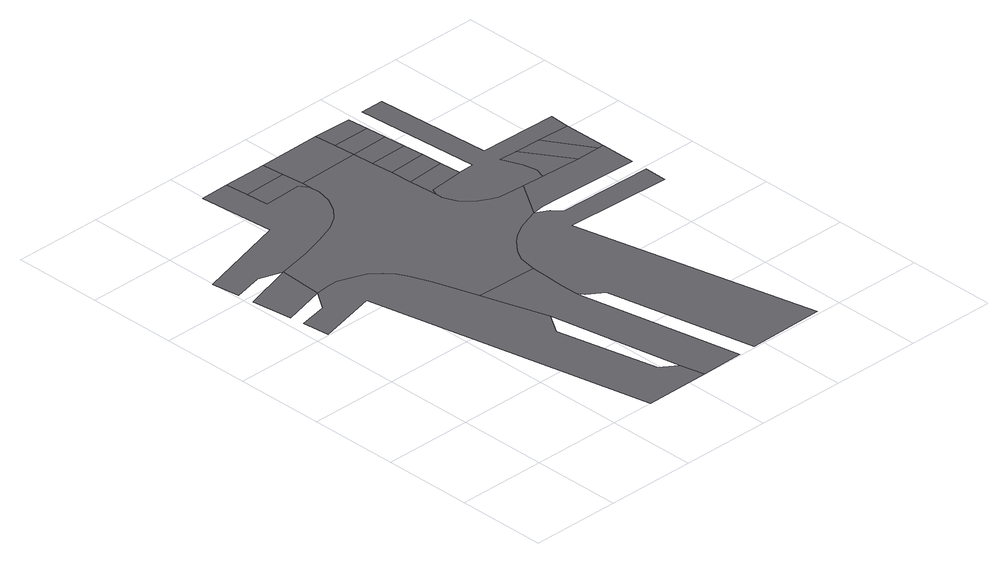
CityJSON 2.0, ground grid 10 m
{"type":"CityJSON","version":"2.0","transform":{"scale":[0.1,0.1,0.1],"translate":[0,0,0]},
"CityObjects":{
"road1":{"type":"Road","attributes":{"function":"1050"},"geometry":[{"type":"MultiSurface","lod":"3","boundaries":[[[0,1,2,3,4,5]],[[5,4,6,7]],[[7,6,8,9]],[[9,8,10,11]],[[11,10,12,13]],[[13,12,14,15]],[[16,17,18,19]],[[17,20,21,22,23,18]],[[24,25,26,27,28,29,30,31,32,33,34,35,36,37,38,39,40,41,42,43,44,45,46,47,48,49,50,51,52,53,54,55,56,1,0,5,7,9,11,23,22]],[[19,23,22,11,13,15]],[[57,58,32,31]],[[41,59,60,61,62,63,64,65,66,67,68,42]],[[49,69,70,71,72,73,74,75,50]],[[16,76,77,78,79,80,31,30,29,28,27,26,25,24,22,21,20]],[[81,82,83,84,85,86,3,2,1,56,55,54,53,52,51,50,75,87,88,89,90,91]],[[92,93,94,95,96,97,98,49,48,47,46,45,44,43,42,68,67,66,99,100]],[[32,101,102,103,104,105,63,62,106,107,61,60,59,41,40,39,38,37,36,35,34,33]],[[81,91,73,72]],[[91,90,74,73]],[[90,89,88,87,75,74]]],"semantics":{"surfaces":[{"type":"TrafficArea","function":"7","usage":"2"},{"type":"TrafficArea","function":"1","usage":"2"},{"type":"TrafficArea","function":"2","usage":"1"}],"values":[0,0,0,0,0,0,0,0,1,1,1,1,1,2,2,2,2,0,0,0]}}]}
},
"vertices":[
[262,413,0],[262,405,0],[265,412,0],[305,416,0],[303,440,0],[260,437,0],[302,463,0],[259,461,0],[300,486,0],[257,485,0],[298,510,0],[256,509,0],[297,533,0],[254,533,0],[295,556,0],[252,557,0],[132,556,0],[134,530,0],[183,532,0],[181,556,0],[136,505,0],[179,507,0],[185,497,0],[185,507,0],[186,485,0],[182,469,0],[174,454,0],[163,442,0],[149,433,0],[126,425,0],[101,417,0],[63,409,0],[60,360,0],[75,362,0],[87,362,0],[105,356,0],[117,351,0],[128,341,0],[137,331,0],[143,319,0],[152,295,0],[167,249,0],[236,247,0],[240,267,0],[247,280,0],[258,292,0],[266,299,0],[279,307,0],[293,312,0],[305,316,0],[331,357,0],[311,358,0],[302,359,0],[293,362,0],[279,370,0],[268,382,0],[262,397,0],[6,392,0],[11,347,0],[175,221,0],[183,196,0],[189,176,0],[216,28,0],[222,1,0],[270,2,0],[235,182,0],[234,187,0],[234,207,0],[235,228,0],[319,318,0],[341,318,0],[435,315,0],[435,354,0],[429,354,0],[402,354,0],[356,356,0],[99,555,0],[106,471,0],[0,441,0],[4,410,0],[37,418,0],[435,403,0],[436,425,0],[348,427,0],[340,557,0],[314,557,0],[323,417,0],[360,368,0],[357,383,0],[348,406,0],[369,405,0],[398,404,0],[289,2,0],[375,4,0],[315,275,0],[435,271,0],[435,296,0],[328,298,0],[319,308,0],[239,180,0],[256,168,0],[45,338,0],[13,331,0],[16,301,0],[84,318,0],[149,0,0],[198,40,0],[174,153,0]
]}
